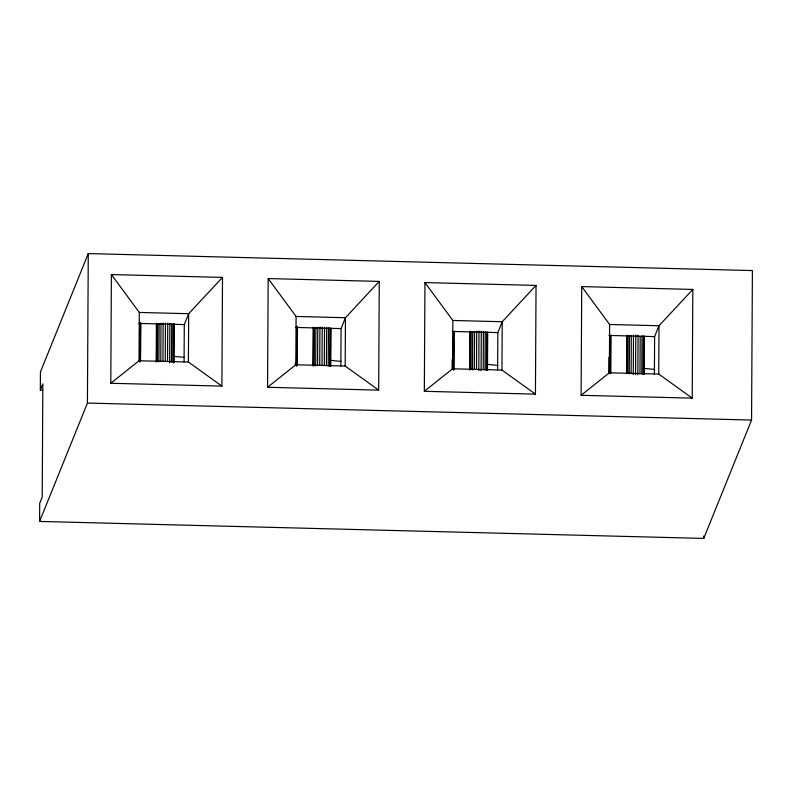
<?xml version="1.0" encoding="UTF-8"?>
<svg xmlns="http://www.w3.org/2000/svg" width="792" height="792" viewBox="0 0 792 792"><rect width="100%" height="100%" fill="white"/><g stroke="black" fill="none" stroke-linecap="round" stroke-linejoin="round"><path stroke-width="1.19" d="M40.343 390.07L40.441 371.943L88.268 253.579L752.4 270.567L751.558 420.057L703.732 538.421L39.6 521.433L39.699 503.316L42.204 497.128L42.837 383.882L40.343 390.07L42.808 390.129M39.6 521.433L87.427 403.059L88.268 253.579M110.791 383.269L111.395 274.557L222.502 277.398L221.889 386.11L110.791 383.269L139.026 360.766L188.407 362.023L221.889 386.11M139.026 360.766L139.303 312.444L111.395 274.557M139.748 361.756L139.976 322.176M139.956 362.043L140.045 347.203M140.412 361.013L140.63 322.661M140.501 361.518L140.719 323.166M156.192 362.053L156.4 323.71M156.539 361.548L156.757 323.195M157.469 361.073L157.677 323.968M158.915 361.914L159.133 323.562M160.786 361.617L160.994 323.265M162.944 361.439L163.152 323.096M165.241 361.399L165.459 323.047M167.528 361.489L167.746 323.136M169.646 362.944L169.864 323.364M171.458 362.043L171.676 323.69M172.824 362.469L173.042 324.116M173.666 362.954L173.884 323.374M173.923 362.241L174.141 323.888M184.071 362.023L184.288 324.581L188.674 313.711L222.502 277.398M188.407 362.023L188.674 313.711L139.303 312.444M267.557 387.278L268.171 278.566L379.269 281.407L378.665 390.129L267.557 387.278L295.802 364.775L345.183 366.043L378.665 390.129M295.347 365.33L295.357 362.855M295.802 364.775L296.079 316.453L268.171 278.566M296.525 365.765L296.752 326.185M296.733 366.053L296.861 343.787M297.188 365.023L297.406 326.67M297.277 365.528L297.495 327.185M312.969 366.072L313.177 327.72M313.226 365.35L313.236 362.875M313.315 365.558L313.533 327.205M314.246 365.082L314.454 327.977M315.691 365.924L315.909 327.581M317.562 365.627L317.77 327.284M319.72 365.449L319.928 327.106M322.017 365.409L322.235 327.056M324.304 365.498L324.522 327.155M326.423 365.716L326.641 327.373M328.235 366.053L328.452 327.71M329.601 366.478L329.818 328.135M330.452 365.736L330.66 328.621M330.7 366.25L330.917 327.898M340.847 366.043L341.065 328.591L345.451 317.721L379.269 281.407M345.183 366.043L345.451 317.721L296.079 316.453M424.334 391.298L424.948 282.576L536.045 285.417L535.442 394.139L424.334 391.298L452.578 368.785L501.96 370.052L535.442 394.139M452.123 369.339L452.173 359.449M452.578 368.785L452.856 320.473L424.948 282.576M453.301 369.785L453.519 331.432M453.509 370.062L453.677 340.372M454.054 369.537L454.271 331.195M469.745 370.082L469.953 331.729M470.092 369.567L470.309 331.214M471.022 369.102L471.23 331.987M472.468 369.933L472.685 331.591M474.329 369.636L474.547 331.294M476.487 369.468L476.705 331.115M478.784 370.656L479.012 331.066M481.071 370.745L481.298 331.165M483.199 369.735L483.417 331.383M485.011 370.062L485.219 331.719M486.377 370.488L486.595 332.145M487.228 369.745L487.436 332.63M487.476 370.26L487.694 331.907M497.623 370.052L497.841 332.6L502.227 321.73L536.045 285.417M501.96 370.052L502.227 321.73L452.856 320.473M581.11 395.307L581.724 286.585L692.822 289.436L692.218 398.148L581.11 395.307L609.355 372.794L658.736 374.062L692.218 398.148M608.899 373.349L608.989 357.271M609.355 372.794L609.622 324.482L581.724 286.585M610.078 373.794L610.295 335.442M610.295 372.844L610.483 338.204M610.83 373.557L611.048 335.204M626.522 372.854L626.729 335.739M626.779 373.369L626.868 357.291M626.868 373.577L627.086 335.234M627.799 373.111L628.007 335.996M629.244 373.953L629.462 335.6M631.105 373.656L631.323 335.303M633.263 374.715L633.481 335.125M635.56 374.666L635.788 335.085M637.847 374.755L638.075 335.174M639.976 373.745L640.183 336.63M641.787 374.081L641.995 335.729M643.154 374.507L643.371 336.154M643.995 373.755L644.213 336.64M644.252 374.269L644.47 335.917M654.4 374.062L654.618 336.61L659.003 325.74L692.822 289.436M658.736 374.062L659.003 325.74L609.622 324.482M703.732 538.421L703.751 536.006M138.61 323.413L184.288 324.581M295.386 327.423L341.065 328.591M452.163 331.432L497.841 332.6M608.939 335.442L654.618 336.61M87.427 403.059L751.558 420.057M643.124 368.27L654.667 369.428M487.496 364.37L497.891 365.419M330.719 360.36L341.124 361.409M173.953 356.351L184.348 357.39"/></g></svg>
